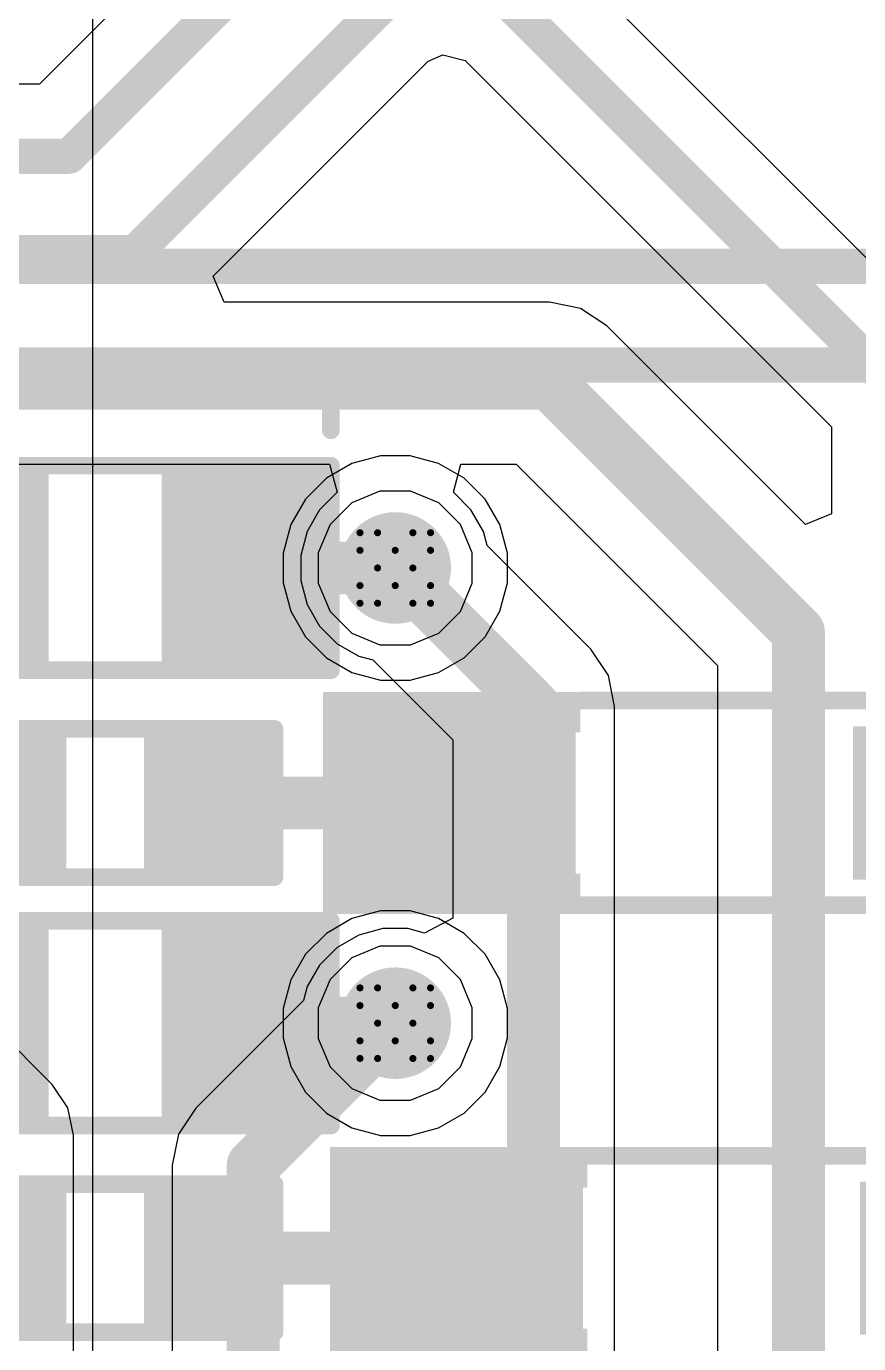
# Model space of a CAD drawing. Header units: inches. Extents: x 0 to 5379, y 0 to 5429.
# Drawn here: x 248.14 to 254.14, y 86.23 to 95.71 of the extents above; entities that cross this region are included whole.
import ezdxf

# ---------------------------------------------------------------- set-up
doc = ezdxf.new("R2010")
doc.units = ezdxf.units.IN
for name, color, linetype in [('Bottom Layer', 5, 'Continuous'), ('Bottom Solder', 6, 'Continuous'), ('Drill Drawing', 1, 'Continuous'), ('GND01', 16, 'Continuous'), ('GND02', 76, 'Continuous'), ('PWR', 156, 'Continuous'), ('SIG 01', 90, 'Continuous'), ('Top Layer', 1, 'Continuous'), ('Top Overlay', 2, 'Continuous'), ('Top Paste', 8, 'Continuous'), ('Top Solder', 216, 'Continuous'), ('Via Holes', 16, 'Continuous')]:
    doc.layers.add(name, color=color, linetype=linetype)

# ---------------------------------------------------------------- blocks, each defined once
blk = doc.blocks.new('SOD_123_4')
at = {"layer": 'Top Layer'}
for points in [[(-1.1, 0.45), (-1.1, -0.45), (-2.05, -0.45), (-2.05, 0.45)], [(2.05, 0.45), (2.05, -0.45), (1.1, -0.45), (1.1, 0.45)]]:
    blk.add_hatch(color=1, dxfattribs=at).paths.add_polyline_path(points)
at = {"layer": 'Top Overlay'}
for points in [[(0.9652, 0.508), (2.8194, 0.508), (2.8194, 0.8), (0.9652, 0.8)], [(2.12, -0.7875), (2.8196, -0.7875), (2.8196, 0.7873), (2.12, 0.7873)], [(0.9652, -0.8), (2.8194, -0.8), (2.8194, -0.508), (0.9652, -0.508)]]:
    blk.add_hatch(color=2, dxfattribs=at).paths.add_polyline_path(points)
at = {"layer": 'Top Paste'}
for points in [[(-1.1, 0.45), (-1.1, -0.45), (-2.05, -0.45), (-2.05, 0.45)], [(2.05, 0.45), (2.05, -0.45), (1.1, -0.45), (1.1, 0.45)]]:
    blk.add_hatch(color=8, dxfattribs=at).paths.add_polyline_path(points)
at = {"layer": 'Top Solder'}
for points in [[(-0.9984, 0.5516), (-0.9984, -0.5516), (-2.1516, -0.5516), (-2.1516, 0.5516)], [(2.1516, 0.5516), (2.1516, -0.5516), (0.9984, -0.5516), (0.9984, 0.5516)]]:
    blk.add_hatch(color=216, dxfattribs=at).paths.add_polyline_path(points)
at = {"layer": 'Top Overlay'}
for points in [[(-1.3716, 0.7366, 0.127, 0.127, 0), (-1.3716, 0.5842, 0.127, 0.127, 0)], [(0.9652, 0.7366, 0.127, 0.127, 0), (-1.3716, 0.7366, 0.127, 0.127, 0)], [(-1.3716, -0.5842, 0.127, 0.127, 0), (-1.3716, -0.7366, 0.127, 0.127, 0)], [(0.9652, -0.7366, 0.127, 0.127, 0), (-1.3716, -0.7366, 0.127, 0.127, 0)]]:
    blk.add_lwpolyline(points, format="xyseb", dxfattribs=at)
for points in [[(-1.4033, 0.7366, 0.0635, 0.0635, 1), (-1.3398, 0.7366, 0.0635, 0.0635, 1)], [(-1.4033, 0.7366, 0.0635, 0.0635, 1), (-1.3398, 0.7366, 0.0635, 0.0635, 1)], [(0.9335, 0.7366, 0.0635, 0.0635, 1), (0.997, 0.7366, 0.0635, 0.0635, 1)], [(-1.4033, 0.5842, 0.0635, 0.0635, 1), (-1.3398, 0.5842, 0.0635, 0.0635, 1)], [(-1.4033, -0.5842, 0.0635, 0.0635, 1), (-1.3398, -0.5842, 0.0635, 0.0635, 1)], [(-1.4033, -0.7366, 0.0635, 0.0635, 1), (-1.3398, -0.7366, 0.0635, 0.0635, 1)], [(-1.4033, -0.7366, 0.0635, 0.0635, 1), (-1.3398, -0.7366, 0.0635, 0.0635, 1)], [(0.9335, -0.7366, 0.0635, 0.0635, 1), (0.997, -0.7366, 0.0635, 0.0635, 1)]]:
    blk.add_lwpolyline(points, format="xyseb", close=True, dxfattribs=at)
blk = doc.blocks.new('R___0805_514')
at = {"layer": 'Top Layer'}
for points in [[(-1.524, 0.635), (-0.508, 0.635), (-0.508, -0.635), (-1.524, -0.635)], [(0.508, 0.635), (1.524, 0.635), (1.524, -0.635), (0.508, -0.635)]]:
    blk.add_hatch(color=1, dxfattribs=at).paths.add_polyline_path(points)
at = {"layer": 'Top Paste'}
for points in [[(-1.524, 0.635), (-0.508, 0.635), (-0.508, -0.635), (-1.524, -0.635)], [(0.508, 0.635), (1.524, 0.635), (1.524, -0.635), (0.508, -0.635)]]:
    blk.add_hatch(color=8, dxfattribs=at).paths.add_polyline_path(points)
at = {"layer": 'Top Solder'}
for points in [[(-1.6256, 0.7366), (-0.4064, 0.7366), (-0.4064, -0.7366), (-1.6256, -0.7366)], [(0.4064, 0.7366), (1.6256, 0.7366), (1.6256, -0.7366), (0.4064, -0.7366)]]:
    blk.add_hatch(color=216, dxfattribs=at).paths.add_polyline_path(points)
at = {"layer": 'Top Overlay'}
for points in [[(-1.6256, 0.7366, 0.127, 0.127, 0), (1.6256, 0.7366, 0.127, 0.127, 0)], [(-1.6256, -0.7366, 0.127, 0.127, 0), (-1.6256, 0.7366, 0.127, 0.127, 0)], [(1.6256, -0.7366, 0.127, 0.127, 0), (1.6256, 0.7366, 0.127, 0.127, 0)], [(-1.6256, -0.7366, 0.127, 0.127, 0), (1.6256, -0.7366, 0.127, 0.127, 0)]]:
    blk.add_lwpolyline(points, format="xyseb", dxfattribs=at)
for points in [[(-1.65735, 0.7366, 0.0635, 0.0635, 1), (-1.59385, 0.7366, 0.0635, 0.0635, 1)], [(-1.65735, 0.7366, 0.0635, 0.0635, 1), (-1.59385, 0.7366, 0.0635, 0.0635, 1)], [(1.59385, 0.7366, 0.0635, 0.0635, 1), (1.65735, 0.7366, 0.0635, 0.0635, 1)], [(1.59385, 0.7366, 0.0635, 0.0635, 1), (1.65735, 0.7366, 0.0635, 0.0635, 1)], [(-1.65735, -0.7366, 0.0635, 0.0635, 1), (-1.59385, -0.7366, 0.0635, 0.0635, 1)], [(-1.65735, -0.7366, 0.0635, 0.0635, 1), (-1.59385, -0.7366, 0.0635, 0.0635, 1)], [(1.59385, -0.7366, 0.0635, 0.0635, 1), (1.65735, -0.7366, 0.0635, 0.0635, 1)], [(1.59385, -0.7366, 0.0635, 0.0635, 1), (1.65735, -0.7366, 0.0635, 0.0635, 1)]]:
    blk.add_lwpolyline(points, format="xyseb", close=True, dxfattribs=at)
blk = doc.blocks.new('R___0805_515')
at = {"layer": 'Top Layer'}
for points in [[(-1.524, 0.635), (-0.508, 0.635), (-0.508, -0.635), (-1.524, -0.635)], [(0.508, 0.635), (1.524, 0.635), (1.524, -0.635), (0.508, -0.635)]]:
    blk.add_hatch(color=1, dxfattribs=at).paths.add_polyline_path(points)
at = {"layer": 'Top Paste'}
for points in [[(-1.524, 0.635), (-0.508, 0.635), (-0.508, -0.635), (-1.524, -0.635)], [(0.508, 0.635), (1.524, 0.635), (1.524, -0.635), (0.508, -0.635)]]:
    blk.add_hatch(color=8, dxfattribs=at).paths.add_polyline_path(points)
at = {"layer": 'Top Solder'}
for points in [[(-1.6256, 0.7366), (-0.4064, 0.7366), (-0.4064, -0.7366), (-1.6256, -0.7366)], [(0.4064, 0.7366), (1.6256, 0.7366), (1.6256, -0.7366), (0.4064, -0.7366)]]:
    blk.add_hatch(color=216, dxfattribs=at).paths.add_polyline_path(points)
at = {"layer": 'Top Overlay'}
for points in [[(-1.6256, 0.7366, 0.127, 0.127, 0), (1.6256, 0.7366, 0.127, 0.127, 0)], [(-1.6256, -0.7366, 0.127, 0.127, 0), (-1.6256, 0.7366, 0.127, 0.127, 0)], [(1.6256, -0.7366, 0.127, 0.127, 0), (1.6256, 0.7366, 0.127, 0.127, 0)], [(-1.6256, -0.7366, 0.127, 0.127, 0), (1.6256, -0.7366, 0.127, 0.127, 0)]]:
    blk.add_lwpolyline(points, format="xyseb", dxfattribs=at)
for points in [[(-1.65735, 0.7366, 0.0635, 0.0635, 1), (-1.59385, 0.7366, 0.0635, 0.0635, 1)], [(-1.65735, 0.7366, 0.0635, 0.0635, 1), (-1.59385, 0.7366, 0.0635, 0.0635, 1)], [(1.59385, 0.7366, 0.0635, 0.0635, 1), (1.65735, 0.7366, 0.0635, 0.0635, 1)], [(1.59385, 0.7366, 0.0635, 0.0635, 1), (1.65735, 0.7366, 0.0635, 0.0635, 1)], [(-1.65735, -0.7366, 0.0635, 0.0635, 1), (-1.59385, -0.7366, 0.0635, 0.0635, 1)], [(-1.65735, -0.7366, 0.0635, 0.0635, 1), (-1.59385, -0.7366, 0.0635, 0.0635, 1)], [(1.59385, -0.7366, 0.0635, 0.0635, 1), (1.65735, -0.7366, 0.0635, 0.0635, 1)], [(1.59385, -0.7366, 0.0635, 0.0635, 1), (1.65735, -0.7366, 0.0635, 0.0635, 1)]]:
    blk.add_lwpolyline(points, format="xyseb", close=True, dxfattribs=at)
blk = doc.blocks.new('R___0603_559')
at = {"layer": 'Top Layer'}
for points in [[(-0.381, 0.4445), (-0.381, -0.4445), (-1.143, -0.4445), (-1.143, 0.4445)], [(1.143, 0.4445), (1.143, -0.4445), (0.381, -0.4445), (0.381, 0.4445)]]:
    blk.add_hatch(color=1, dxfattribs=at).paths.add_polyline_path(points)
at = {"layer": 'Top Paste'}
for points in [[(-0.381, 0.4445), (-0.381, -0.4445), (-1.143, -0.4445), (-1.143, 0.4445)], [(1.143, 0.4445), (1.143, -0.4445), (0.381, -0.4445), (0.381, 0.4445)]]:
    blk.add_hatch(color=8, dxfattribs=at).paths.add_polyline_path(points)
at = {"layer": 'Top Solder'}
for points in [[(-0.2794, 0.5461), (-0.2794, -0.5461), (-1.2446, -0.5461), (-1.2446, 0.5461)], [(1.2446, 0.5461), (1.2446, -0.5461), (0.2794, -0.5461), (0.2794, 0.5461)]]:
    blk.add_hatch(color=216, dxfattribs=at).paths.add_polyline_path(points)
at = {"layer": 'Top Overlay'}
for points in [[(-1.2192, 0.5334, 0.127, 0.127, 0), (1.2192, 0.5334, 0.127, 0.127, 0)], [(-1.2192, -0.5334, 0.127, 0.127, 0), (-1.2192, 0.5334, 0.127, 0.127, 0)], [(1.2192, -0.5334, 0.127, 0.127, 0), (1.2192, 0.5334, 0.127, 0.127, 0)], [(-1.2192, -0.5334, 0.127, 0.127, 0), (1.2192, -0.5334, 0.127, 0.127, 0)]]:
    blk.add_lwpolyline(points, format="xyseb", dxfattribs=at)
for points in [[(-1.25095, 0.5334, 0.0635, 0.0635, 1), (-1.18745, 0.5334, 0.0635, 0.0635, 1)], [(-1.25095, 0.5334, 0.0635, 0.0635, 1), (-1.18745, 0.5334, 0.0635, 0.0635, 1)], [(1.18745, 0.5334, 0.0635, 0.0635, 1), (1.25095, 0.5334, 0.0635, 0.0635, 1)], [(1.18745, 0.5334, 0.0635, 0.0635, 1), (1.25095, 0.5334, 0.0635, 0.0635, 1)], [(-1.25095, -0.5334, 0.0635, 0.0635, 1), (-1.18745, -0.5334, 0.0635, 0.0635, 1)], [(-1.25095, -0.5334, 0.0635, 0.0635, 1), (-1.18745, -0.5334, 0.0635, 0.0635, 1)], [(1.18745, -0.5334, 0.0635, 0.0635, 1), (1.25095, -0.5334, 0.0635, 0.0635, 1)], [(1.18745, -0.5334, 0.0635, 0.0635, 1), (1.25095, -0.5334, 0.0635, 0.0635, 1)]]:
    blk.add_lwpolyline(points, format="xyseb", close=True, dxfattribs=at)
blk = doc.blocks.new('R___0603_563')
at = {"layer": 'Top Layer'}
for points in [[(-0.381, 0.4445), (-0.381, -0.4445), (-1.143, -0.4445), (-1.143, 0.4445)], [(1.143, 0.4445), (1.143, -0.4445), (0.381, -0.4445), (0.381, 0.4445)]]:
    blk.add_hatch(color=1, dxfattribs=at).paths.add_polyline_path(points)
at = {"layer": 'Top Paste'}
for points in [[(-0.381, 0.4445), (-0.381, -0.4445), (-1.143, -0.4445), (-1.143, 0.4445)], [(1.143, 0.4445), (1.143, -0.4445), (0.381, -0.4445), (0.381, 0.4445)]]:
    blk.add_hatch(color=8, dxfattribs=at).paths.add_polyline_path(points)
at = {"layer": 'Top Solder'}
for points in [[(-0.2794, 0.5461), (-0.2794, -0.5461), (-1.2446, -0.5461), (-1.2446, 0.5461)], [(1.2446, 0.5461), (1.2446, -0.5461), (0.2794, -0.5461), (0.2794, 0.5461)]]:
    blk.add_hatch(color=216, dxfattribs=at).paths.add_polyline_path(points)
at = {"layer": 'Top Overlay'}
for points in [[(-1.2192, -0.5334, 0.127, 0.127, 0), (-1.2192, 0.5334, 0.127, 0.127, 0)], [(-1.2192, 0.5334, 0.127, 0.127, 0), (1.2192, 0.5334, 0.127, 0.127, 0)], [(1.2192, -0.5334, 0.127, 0.127, 0), (1.2192, 0.5334, 0.127, 0.127, 0)], [(-1.2192, -0.5334, 0.127, 0.127, 0), (1.2192, -0.5334, 0.127, 0.127, 0)]]:
    blk.add_lwpolyline(points, format="xyseb", dxfattribs=at)
for points in [[(-1.25095, 0.5334, 0.0635, 0.0635, 1), (-1.18745, 0.5334, 0.0635, 0.0635, 1)], [(-1.25095, 0.5334, 0.0635, 0.0635, 1), (-1.18745, 0.5334, 0.0635, 0.0635, 1)], [(1.18745, 0.5334, 0.0635, 0.0635, 1), (1.25095, 0.5334, 0.0635, 0.0635, 1)], [(1.18745, 0.5334, 0.0635, 0.0635, 1), (1.25095, 0.5334, 0.0635, 0.0635, 1)], [(-1.25095, -0.5334, 0.0635, 0.0635, 1), (-1.18745, -0.5334, 0.0635, 0.0635, 1)], [(-1.25095, -0.5334, 0.0635, 0.0635, 1), (-1.18745, -0.5334, 0.0635, 0.0635, 1)], [(1.18745, -0.5334, 0.0635, 0.0635, 1), (1.25095, -0.5334, 0.0635, 0.0635, 1)], [(1.18745, -0.5334, 0.0635, 0.0635, 1), (1.25095, -0.5334, 0.0635, 0.0635, 1)]]:
    blk.add_lwpolyline(points, format="xyseb", close=True, dxfattribs=at)
blk = doc.blocks.new('SOD_123_896')
at = {"layer": 'Top Layer'}
for points in [[(-1.1, 0.45), (-1.1, -0.45), (-2.05, -0.45), (-2.05, 0.45)], [(2.05, 0.45), (2.05, -0.45), (1.1, -0.45), (1.1, 0.45)]]:
    blk.add_hatch(color=1, dxfattribs=at).paths.add_polyline_path(points)
at = {"layer": 'Top Overlay'}
for points in [[(0.9652, 0.508), (2.8194, 0.508), (2.8194, 0.8), (0.9652, 0.8)], [(2.1198, -0.7874), (2.8194, -0.7874), (2.8194, 0.7874), (2.1198, 0.7874)], [(0.9652, -0.8), (2.8194, -0.8), (2.8194, -0.508), (0.9652, -0.508)]]:
    blk.add_hatch(color=2, dxfattribs=at).paths.add_polyline_path(points)
at = {"layer": 'Top Paste'}
for points in [[(-1.1, 0.45), (-1.1, -0.45), (-2.05, -0.45), (-2.05, 0.45)], [(2.05, 0.45), (2.05, -0.45), (1.1, -0.45), (1.1, 0.45)]]:
    blk.add_hatch(color=8, dxfattribs=at).paths.add_polyline_path(points)
at = {"layer": 'Top Solder'}
for points in [[(-0.9984, 0.5516), (-0.9984, -0.5516), (-2.1516, -0.5516), (-2.1516, 0.5516)], [(2.1516, 0.5516), (2.1516, -0.5516), (0.9984, -0.5516), (0.9984, 0.5516)]]:
    blk.add_hatch(color=216, dxfattribs=at).paths.add_polyline_path(points)
at = {"layer": 'Top Overlay'}
for points in [[(-1.3716, 0.7366, 0.127, 0.127, 0), (-1.3716, 0.5842, 0.127, 0.127, 0)], [(0.9652, 0.7366, 0.127, 0.127, 0), (-1.3716, 0.7366, 0.127, 0.127, 0)], [(-1.3716, -0.5842, 0.127, 0.127, 0), (-1.3716, -0.7366, 0.127, 0.127, 0)], [(0.9652, -0.7366, 0.127, 0.127, 0), (-1.3716, -0.7366, 0.127, 0.127, 0)]]:
    blk.add_lwpolyline(points, format="xyseb", dxfattribs=at)
for points in [[(-1.4033, 0.7366, 0.0635, 0.0635, 1), (-1.3398, 0.7366, 0.0635, 0.0635, 1)], [(-1.4033, 0.7366, 0.0635, 0.0635, 1), (-1.3398, 0.7366, 0.0635, 0.0635, 1)], [(0.9335, 0.7366, 0.0635, 0.0635, 1), (0.997, 0.7366, 0.0635, 0.0635, 1)], [(-1.4033, 0.5842, 0.0635, 0.0635, 1), (-1.3398, 0.5842, 0.0635, 0.0635, 1)], [(-1.4033, -0.5842, 0.0635, 0.0635, 1), (-1.3398, -0.5842, 0.0635, 0.0635, 1)], [(-1.4033, -0.7366, 0.0635, 0.0635, 1), (-1.3398, -0.7366, 0.0635, 0.0635, 1)], [(-1.4033, -0.7366, 0.0635, 0.0635, 1), (-1.3398, -0.7366, 0.0635, 0.0635, 1)], [(0.9335, -0.7366, 0.0635, 0.0635, 1), (0.997, -0.7366, 0.0635, 0.0635, 1)]]:
    blk.add_lwpolyline(points, format="xyseb", close=True, dxfattribs=at)

msp = doc.modelspace()

# ---------------------------------------------------------------- hatches: boundary and pattern name
at = {"layer": 'Bottom Layer'}
h = msp.add_hatch(color=5, dxfattribs=at)
edge = h.paths.add_edge_path()
edge.add_arc((250.7987, 91.8113), 0.3, 0, 360)
h = msp.add_hatch(color=5, dxfattribs=at)
edge = h.paths.add_edge_path()
edge.add_arc((250.7987, 88.5343), 0.3, 0, 360)
at = {"layer": 'Bottom Solder'}
h = msp.add_hatch(color=6, dxfattribs=at)
edge = h.paths.add_edge_path()
edge.add_arc((250.7987, 91.8113), 0.4016, 0, 360)
h = msp.add_hatch(color=6, dxfattribs=at)
edge = h.paths.add_edge_path()
edge.add_arc((250.7987, 88.5343), 0.4016, 0, 360)
at = {"layer": 'GND01'}
h = msp.add_hatch(color=16, dxfattribs=at)
edge = h.paths.add_edge_path()
edge.add_arc((250.7987, 91.8113), 0.3, 0, 360)
h = msp.add_hatch(color=16, dxfattribs=at)
edge = h.paths.add_edge_path()
edge.add_arc((250.7987, 88.5343), 0.3, 0, 360)
at = {"layer": 'GND02'}
h = msp.add_hatch(color=76, dxfattribs=at)
edge = h.paths.add_edge_path()
edge.add_arc((250.7987, 91.8113), 0.3, 0, 360)
h = msp.add_hatch(color=76, dxfattribs=at)
edge = h.paths.add_edge_path()
edge.add_arc((250.7987, 88.5343), 0.3, 0, 360)
at = {"layer": 'PWR'}
h = msp.add_hatch(color=156, dxfattribs=at)
edge = h.paths.add_edge_path()
edge.add_arc((250.7987, 91.8113), 0.3, 0, 360)
h = msp.add_hatch(color=156, dxfattribs=at)
edge = h.paths.add_edge_path()
edge.add_arc((250.7987, 88.5343), 0.3, 0, 360)
at = {"layer": 'SIG 01'}
h = msp.add_hatch(color=90, dxfattribs=at)
edge = h.paths.add_edge_path()
edge.add_arc((250.7987, 91.8113), 0.3, 0, 360)
h = msp.add_hatch(color=90, dxfattribs=at)
edge = h.paths.add_edge_path()
edge.add_arc((250.7987, 88.5343), 0.3, 0, 360)
at = {"layer": 'Top Layer'}
h = msp.add_hatch(color=1, dxfattribs=at)
edge = h.paths.add_edge_path()
edge.add_arc((250.7987, 91.8113), 0.3, 0, 360)
h = msp.add_hatch(color=1, dxfattribs=at)
edge = h.paths.add_edge_path()
edge.add_arc((250.7987, 88.5343), 0.3, 0, 360)
at = {"layer": 'Top Solder'}
h = msp.add_hatch(color=216, dxfattribs=at)
edge = h.paths.add_edge_path()
edge.add_arc((250.7987, 91.8113), 0.4016, 0, 360)
h = msp.add_hatch(color=216, dxfattribs=at)
edge = h.paths.add_edge_path()
edge.add_arc((250.7987, 88.5343), 0.4016, 0, 360)
at = {"layer": 'Via Holes'}
h = msp.add_hatch(color=7, dxfattribs=at)
edge = h.paths.add_edge_path()
edge.add_arc((250.7987, 91.8113), 0.15, 0, 360)
h = msp.add_hatch(color=7, dxfattribs=at)
edge = h.paths.add_edge_path()
edge.add_arc((250.7987, 88.5343), 0.15, 0, 360)

# ---------------------------------------------------------------- linework, layer by layer
at = {"layer": 'Bottom Layer'}
for p, q in [((250.4868, 92.5642), (250.3026, 92.4579)), ((250.6923, 92.6193), (250.4868, 92.5642)), ((250.9051, 92.6193), (250.6923, 92.6193)), ((251.1106, 92.5642), (250.9051, 92.6193)), ((251.2948, 92.4579), (251.1106, 92.5642)), ((250.3026, 92.4579), (250.1521, 92.3074)), ((251.4452, 92.3074), (251.2948, 92.4579)), ((250.1521, 92.3074), (250.0458, 92.1232)), ((251.5516, 92.1232), (251.4452, 92.3074)), ((250.0458, 92.1232), (249.9907, 91.9177)), ((251.6067, 91.9177), (251.5516, 92.1232)), ((249.9907, 91.9177), (249.9907, 91.7049)), ((251.6067, 91.7049), (251.6067, 91.9177)), ((249.9907, 91.7049), (250.0458, 91.4994)), ((251.5516, 91.4994), (251.6067, 91.7049)), ((250.0458, 91.4994), (250.1521, 91.3152)), ((251.4452, 91.3152), (251.5516, 91.4994)), ((250.1521, 91.3152), (250.3026, 91.1647)), ((251.2948, 91.1647), (251.4452, 91.3152)), ((250.3026, 91.1647), (250.4868, 91.0584)), ((251.1106, 91.0584), (251.2948, 91.1647)), ((250.4868, 91.0584), (250.6923, 91.0033)), ((250.9051, 91.0033), (251.1106, 91.0584)), ((250.6923, 91.0033), (250.9051, 91.0033)), ((250.6923, 89.3423), (250.4868, 89.2872)), ((250.9051, 89.3423), (250.6923, 89.3423)), ((251.1106, 89.2872), (250.9051, 89.3423)), ((250.4868, 89.2872), (250.3026, 89.1809)), ((251.2948, 89.1809), (251.1106, 89.2872)), ((250.3026, 89.1809), (250.1521, 89.0304)), ((251.4452, 89.0304), (251.2948, 89.1809)), ((250.1521, 89.0304), (250.0458, 88.8462)), ((251.5516, 88.8462), (251.4452, 89.0304)), ((250.0458, 88.8462), (249.9907, 88.6407)), ((251.6067, 88.6407), (251.5516, 88.8462)), ((249.9907, 88.6407), (249.9907, 88.4279)), ((251.6067, 88.4279), (251.6067, 88.6407)), ((249.9907, 88.4279), (250.0458, 88.2224)), ((251.5516, 88.2224), (251.6067, 88.4279)), ((250.0458, 88.2224), (250.1521, 88.0382)), ((251.4452, 88.0382), (251.5516, 88.2224)), ((250.1521, 88.0382), (250.3026, 87.8877)), ((251.2948, 87.8877), (251.4452, 88.0382)), ((250.3026, 87.8877), (250.4868, 87.7814)), ((251.1106, 87.7814), (251.2948, 87.8877)), ((250.4868, 87.7814), (250.6923, 87.7263)), ((250.6923, 87.7263), (250.9051, 87.7263)), ((250.9051, 87.7263), (251.1106, 87.7814))]:
    msp.add_line(p, q, dxfattribs=at)
at = {"layer": 'Drill Drawing'}
for points in [[(250.5447, 91.9383, 0.0508, 0.0508, 0), (250.5447, 92.0653, 0.0508, 0.0508, 0)], [(250.5447, 92.0653, 0.0508, 0.0508, 0), (250.6717, 92.0653, 0.0508, 0.0508, 0)], [(250.6717, 92.0653, 0.0508, 0.0508, 0), (250.7987, 91.9383, 0.0508, 0.0508, 0)], [(250.7987, 91.9383, 0.0508, 0.0508, 0), (250.9257, 92.0653, 0.0508, 0.0508, 0)], [(250.9257, 92.0653, 0.0508, 0.0508, 0), (251.0527, 92.0653, 0.0508, 0.0508, 0)], [(251.0527, 91.9383, 0.0508, 0.0508, 0), (251.0527, 92.0653, 0.0508, 0.0508, 0)], [(250.5447, 91.9383, 0.0508, 0.0508, 0), (250.6717, 91.8113, 0.0508, 0.0508, 0)], [(250.9257, 91.8113, 0.0508, 0.0508, 0), (251.0527, 91.9383, 0.0508, 0.0508, 0)], [(250.5447, 91.6843, 0.0508, 0.0508, 0), (250.6717, 91.8113, 0.0508, 0.0508, 0)], [(250.9257, 91.8113, 0.0508, 0.0508, 0), (251.0527, 91.6843, 0.0508, 0.0508, 0)], [(250.5447, 91.5573, 0.0508, 0.0508, 0), (250.5447, 91.6843, 0.0508, 0.0508, 0)], [(250.6717, 91.5573, 0.0508, 0.0508, 0), (250.7987, 91.6843, 0.0508, 0.0508, 0)], [(250.7987, 91.6843, 0.0508, 0.0508, 0), (250.9257, 91.5573, 0.0508, 0.0508, 0)], [(251.0527, 91.5573, 0.0508, 0.0508, 0), (251.0527, 91.6843, 0.0508, 0.0508, 0)], [(250.5447, 91.5573, 0.0508, 0.0508, 0), (250.6717, 91.5573, 0.0508, 0.0508, 0)], [(250.9257, 91.5573, 0.0508, 0.0508, 0), (251.0527, 91.5573, 0.0508, 0.0508, 0)], [(250.5447, 88.6613, 0.0508, 0.0508, 0), (250.5447, 88.7883, 0.0508, 0.0508, 0)], [(250.5447, 88.7883, 0.0508, 0.0508, 0), (250.6717, 88.7883, 0.0508, 0.0508, 0)], [(250.6717, 88.7883, 0.0508, 0.0508, 0), (250.7987, 88.6613, 0.0508, 0.0508, 0)], [(250.7987, 88.6613, 0.0508, 0.0508, 0), (250.9257, 88.7883, 0.0508, 0.0508, 0)], [(250.9257, 88.7883, 0.0508, 0.0508, 0), (251.0527, 88.7883, 0.0508, 0.0508, 0)], [(251.0527, 88.6613, 0.0508, 0.0508, 0), (251.0527, 88.7883, 0.0508, 0.0508, 0)], [(250.5447, 88.6613, 0.0508, 0.0508, 0), (250.6717, 88.5343, 0.0508, 0.0508, 0)], [(250.9257, 88.5343, 0.0508, 0.0508, 0), (251.0527, 88.6613, 0.0508, 0.0508, 0)], [(250.5447, 88.4073, 0.0508, 0.0508, 0), (250.6717, 88.5343, 0.0508, 0.0508, 0)], [(250.9257, 88.5343, 0.0508, 0.0508, 0), (251.0527, 88.4073, 0.0508, 0.0508, 0)], [(250.5447, 88.2803, 0.0508, 0.0508, 0), (250.5447, 88.4073, 0.0508, 0.0508, 0)], [(250.6717, 88.2803, 0.0508, 0.0508, 0), (250.7987, 88.4073, 0.0508, 0.0508, 0)], [(250.7987, 88.4073, 0.0508, 0.0508, 0), (250.9257, 88.2803, 0.0508, 0.0508, 0)], [(251.0527, 88.2803, 0.0508, 0.0508, 0), (251.0527, 88.4073, 0.0508, 0.0508, 0)], [(250.5447, 88.2803, 0.0508, 0.0508, 0), (250.6717, 88.2803, 0.0508, 0.0508, 0)], [(250.9257, 88.2803, 0.0508, 0.0508, 0), (251.0527, 88.2803, 0.0508, 0.0508, 0)]]:
    msp.add_lwpolyline(points, format="xyseb", dxfattribs=at)
for points in [[(250.532, 92.0653, 0.0254, 0.0254, 1), (250.5574, 92.0653, 0.0254, 0.0254, 1)], [(250.532, 92.0653, 0.0254, 0.0254, 1), (250.5574, 92.0653, 0.0254, 0.0254, 1)], [(250.659, 92.0653, 0.0254, 0.0254, 1), (250.6844, 92.0653, 0.0254, 0.0254, 1)], [(250.659, 92.0653, 0.0254, 0.0254, 1), (250.6844, 92.0653, 0.0254, 0.0254, 1)], [(250.913, 92.0653, 0.0254, 0.0254, 1), (250.9384, 92.0653, 0.0254, 0.0254, 1)], [(250.913, 92.0653, 0.0254, 0.0254, 1), (250.9384, 92.0653, 0.0254, 0.0254, 1)], [(251.04, 92.0653, 0.0254, 0.0254, 1), (251.0654, 92.0653, 0.0254, 0.0254, 1)], [(251.04, 92.0653, 0.0254, 0.0254, 1), (251.0654, 92.0653, 0.0254, 0.0254, 1)], [(250.532, 91.9383, 0.0254, 0.0254, 1), (250.5574, 91.9383, 0.0254, 0.0254, 1)], [(250.532, 91.9383, 0.0254, 0.0254, 1), (250.5574, 91.9383, 0.0254, 0.0254, 1)], [(250.786, 91.9383, 0.0254, 0.0254, 1), (250.8114, 91.9383, 0.0254, 0.0254, 1)], [(250.786, 91.9383, 0.0254, 0.0254, 1), (250.8114, 91.9383, 0.0254, 0.0254, 1)], [(251.04, 91.9383, 0.0254, 0.0254, 1), (251.0654, 91.9383, 0.0254, 0.0254, 1)], [(251.04, 91.9383, 0.0254, 0.0254, 1), (251.0654, 91.9383, 0.0254, 0.0254, 1)], [(250.659, 91.8113, 0.0254, 0.0254, 1), (250.6844, 91.8113, 0.0254, 0.0254, 1)], [(250.659, 91.8113, 0.0254, 0.0254, 1), (250.6844, 91.8113, 0.0254, 0.0254, 1)], [(250.913, 91.8113, 0.0254, 0.0254, 1), (250.9384, 91.8113, 0.0254, 0.0254, 1)], [(250.913, 91.8113, 0.0254, 0.0254, 1), (250.9384, 91.8113, 0.0254, 0.0254, 1)], [(250.532, 91.6843, 0.0254, 0.0254, 1), (250.5574, 91.6843, 0.0254, 0.0254, 1)], [(250.532, 91.6843, 0.0254, 0.0254, 1), (250.5574, 91.6843, 0.0254, 0.0254, 1)], [(250.786, 91.6843, 0.0254, 0.0254, 1), (250.8114, 91.6843, 0.0254, 0.0254, 1)], [(250.786, 91.6843, 0.0254, 0.0254, 1), (250.8114, 91.6843, 0.0254, 0.0254, 1)], [(251.04, 91.6843, 0.0254, 0.0254, 1), (251.0654, 91.6843, 0.0254, 0.0254, 1)], [(251.04, 91.6843, 0.0254, 0.0254, 1), (251.0654, 91.6843, 0.0254, 0.0254, 1)], [(250.532, 91.5573, 0.0254, 0.0254, 1), (250.5574, 91.5573, 0.0254, 0.0254, 1)], [(250.532, 91.5573, 0.0254, 0.0254, 1), (250.5574, 91.5573, 0.0254, 0.0254, 1)], [(250.659, 91.5573, 0.0254, 0.0254, 1), (250.6844, 91.5573, 0.0254, 0.0254, 1)], [(250.659, 91.5573, 0.0254, 0.0254, 1), (250.6844, 91.5573, 0.0254, 0.0254, 1)], [(250.913, 91.5573, 0.0254, 0.0254, 1), (250.9384, 91.5573, 0.0254, 0.0254, 1)], [(250.913, 91.5573, 0.0254, 0.0254, 1), (250.9384, 91.5573, 0.0254, 0.0254, 1)], [(251.04, 91.5573, 0.0254, 0.0254, 1), (251.0654, 91.5573, 0.0254, 0.0254, 1)], [(251.04, 91.5573, 0.0254, 0.0254, 1), (251.0654, 91.5573, 0.0254, 0.0254, 1)], [(250.532, 88.7883, 0.0254, 0.0254, 1), (250.5574, 88.7883, 0.0254, 0.0254, 1)], [(250.532, 88.7883, 0.0254, 0.0254, 1), (250.5574, 88.7883, 0.0254, 0.0254, 1)], [(250.659, 88.7883, 0.0254, 0.0254, 1), (250.6844, 88.7883, 0.0254, 0.0254, 1)], [(250.659, 88.7883, 0.0254, 0.0254, 1), (250.6844, 88.7883, 0.0254, 0.0254, 1)], [(250.913, 88.7883, 0.0254, 0.0254, 1), (250.9384, 88.7883, 0.0254, 0.0254, 1)], [(250.913, 88.7883, 0.0254, 0.0254, 1), (250.9384, 88.7883, 0.0254, 0.0254, 1)], [(251.04, 88.7883, 0.0254, 0.0254, 1), (251.0654, 88.7883, 0.0254, 0.0254, 1)], [(251.04, 88.7883, 0.0254, 0.0254, 1), (251.0654, 88.7883, 0.0254, 0.0254, 1)], [(250.532, 88.6613, 0.0254, 0.0254, 1), (250.5574, 88.6613, 0.0254, 0.0254, 1)], [(250.532, 88.6613, 0.0254, 0.0254, 1), (250.5574, 88.6613, 0.0254, 0.0254, 1)], [(250.786, 88.6613, 0.0254, 0.0254, 1), (250.8114, 88.6613, 0.0254, 0.0254, 1)], [(250.786, 88.6613, 0.0254, 0.0254, 1), (250.8114, 88.6613, 0.0254, 0.0254, 1)], [(251.04, 88.6613, 0.0254, 0.0254, 1), (251.0654, 88.6613, 0.0254, 0.0254, 1)], [(251.04, 88.6613, 0.0254, 0.0254, 1), (251.0654, 88.6613, 0.0254, 0.0254, 1)], [(250.659, 88.5343, 0.0254, 0.0254, 1), (250.6844, 88.5343, 0.0254, 0.0254, 1)], [(250.659, 88.5343, 0.0254, 0.0254, 1), (250.6844, 88.5343, 0.0254, 0.0254, 1)], [(250.913, 88.5343, 0.0254, 0.0254, 1), (250.9384, 88.5343, 0.0254, 0.0254, 1)], [(250.913, 88.5343, 0.0254, 0.0254, 1), (250.9384, 88.5343, 0.0254, 0.0254, 1)], [(250.532, 88.4073, 0.0254, 0.0254, 1), (250.5574, 88.4073, 0.0254, 0.0254, 1)], [(250.532, 88.4073, 0.0254, 0.0254, 1), (250.5574, 88.4073, 0.0254, 0.0254, 1)], [(250.786, 88.4073, 0.0254, 0.0254, 1), (250.8114, 88.4073, 0.0254, 0.0254, 1)], [(250.786, 88.4073, 0.0254, 0.0254, 1), (250.8114, 88.4073, 0.0254, 0.0254, 1)], [(251.04, 88.4073, 0.0254, 0.0254, 1), (251.0654, 88.4073, 0.0254, 0.0254, 1)], [(251.04, 88.4073, 0.0254, 0.0254, 1), (251.0654, 88.4073, 0.0254, 0.0254, 1)], [(250.532, 88.2803, 0.0254, 0.0254, 1), (250.5574, 88.2803, 0.0254, 0.0254, 1)], [(250.532, 88.2803, 0.0254, 0.0254, 1), (250.5574, 88.2803, 0.0254, 0.0254, 1)], [(250.659, 88.2803, 0.0254, 0.0254, 1), (250.6844, 88.2803, 0.0254, 0.0254, 1)], [(250.659, 88.2803, 0.0254, 0.0254, 1), (250.6844, 88.2803, 0.0254, 0.0254, 1)], [(250.913, 88.2803, 0.0254, 0.0254, 1), (250.9384, 88.2803, 0.0254, 0.0254, 1)], [(250.913, 88.2803, 0.0254, 0.0254, 1), (250.9384, 88.2803, 0.0254, 0.0254, 1)], [(251.04, 88.2803, 0.0254, 0.0254, 1), (251.0654, 88.2803, 0.0254, 0.0254, 1)], [(251.04, 88.2803, 0.0254, 0.0254, 1), (251.0654, 88.2803, 0.0254, 0.0254, 1)]]:
    msp.add_lwpolyline(points, format="xyseb", close=True, dxfattribs=at)
at = {"layer": 'GND01'}
for p, q in [((250.4849, 92.281), (250.329, 92.1251)), ((250.6885, 92.3653), (250.4849, 92.281)), ((250.9089, 92.3653), (250.6885, 92.3653)), ((251.1125, 92.281), (250.9089, 92.3653)), ((251.2683, 92.1251), (251.1125, 92.281)), ((250.329, 92.1251), (250.2447, 91.9215)), ((251.3527, 91.9215), (251.2683, 92.1251)), ((250.2447, 91.9215), (250.2447, 91.7011)), ((251.3527, 91.7011), (251.3527, 91.9215)), ((250.2447, 91.7011), (250.329, 91.4975)), ((251.2683, 91.4975), (251.3527, 91.7011)), ((250.329, 91.4975), (250.4849, 91.3416)), ((251.1125, 91.3416), (251.2683, 91.4975)), ((250.4849, 91.3416), (250.6885, 91.2573)), ((250.9089, 91.2573), (251.1125, 91.3416)), ((250.6885, 91.2573), (250.9089, 91.2573)), ((250.6885, 89.0883), (250.4849, 89.004)), ((250.9089, 89.0883), (250.6885, 89.0883)), ((251.1125, 89.004), (250.9089, 89.0883)), ((250.4849, 89.004), (250.329, 88.8481)), ((251.2683, 88.8481), (251.1125, 89.004)), ((250.329, 88.8481), (250.2447, 88.6445)), ((251.3527, 88.6445), (251.2683, 88.8481)), ((250.2447, 88.6445), (250.2447, 88.4241)), ((251.3527, 88.4241), (251.3527, 88.6445)), ((250.2447, 88.4241), (250.329, 88.2205)), ((251.2683, 88.2205), (251.3527, 88.4241)), ((250.329, 88.2205), (250.4849, 88.0646)), ((251.1125, 88.0646), (251.2683, 88.2205)), ((250.4849, 88.0646), (250.6885, 87.9803)), ((250.9089, 87.9803), (251.1125, 88.0646)), ((250.6885, 87.9803), (250.9089, 87.9803))]:
    msp.add_line(p, q, dxfattribs=at)
at = {"layer": 'GND02'}
for p, q in [((250.4849, 92.281), (250.329, 92.1251)), ((250.6885, 92.3653), (250.4849, 92.281)), ((250.9089, 92.3653), (250.6885, 92.3653)), ((251.1125, 92.281), (250.9089, 92.3653)), ((251.2683, 92.1251), (251.1125, 92.281)), ((250.329, 92.1251), (250.2447, 91.9215)), ((251.3527, 91.9215), (251.2683, 92.1251)), ((250.2447, 91.9215), (250.2447, 91.7011)), ((251.3527, 91.7011), (251.3527, 91.9215)), ((250.2447, 91.7011), (250.329, 91.4975)), ((251.2683, 91.4975), (251.3527, 91.7011)), ((250.329, 91.4975), (250.4849, 91.3416)), ((251.1125, 91.3416), (251.2683, 91.4975)), ((250.4849, 91.3416), (250.6885, 91.2573)), ((250.9089, 91.2573), (251.1125, 91.3416)), ((250.6885, 91.2573), (250.9089, 91.2573)), ((250.6885, 89.0883), (250.4849, 89.004)), ((250.9089, 89.0883), (250.6885, 89.0883)), ((251.1125, 89.004), (250.9089, 89.0883)), ((250.4849, 89.004), (250.329, 88.8481)), ((251.2683, 88.8481), (251.1125, 89.004)), ((250.329, 88.8481), (250.2447, 88.6445)), ((251.3527, 88.6445), (251.2683, 88.8481)), ((250.2447, 88.6445), (250.2447, 88.4241)), ((251.3527, 88.4241), (251.3527, 88.6445)), ((250.2447, 88.4241), (250.329, 88.2205)), ((251.2683, 88.2205), (251.3527, 88.4241)), ((250.329, 88.2205), (250.4849, 88.0646)), ((251.1125, 88.0646), (251.2683, 88.2205)), ((250.4849, 88.0646), (250.6885, 87.9803)), ((250.9089, 87.9803), (251.1125, 88.0646)), ((250.6885, 87.9803), (250.9089, 87.9803))]:
    msp.add_line(p, q, dxfattribs=at)
at = {"layer": 'PWR'}
for p, q in [((248.6199, 77.0382), (248.6199, 99.0854)), ((250.4849, 92.281), (250.329, 92.1251)), ((250.6885, 92.3653), (250.4849, 92.281)), ((250.9089, 92.3653), (250.6885, 92.3653)), ((251.1125, 92.281), (250.9089, 92.3653)), ((251.2683, 92.1251), (251.1125, 92.281)), ((250.329, 92.1251), (250.2447, 91.9215)), ((251.3527, 91.9215), (251.2683, 92.1251)), ((250.2447, 91.9215), (250.2447, 91.7011)), ((251.3527, 91.7011), (251.3527, 91.9215)), ((250.2447, 91.7011), (250.329, 91.4975)), ((251.2683, 91.4975), (251.3527, 91.7011)), ((250.329, 91.4975), (250.4849, 91.3416)), ((251.1125, 91.3416), (251.2683, 91.4975)), ((250.4849, 91.3416), (250.6885, 91.2573)), ((250.9089, 91.2573), (251.1125, 91.3416)), ((250.6885, 91.2573), (250.9089, 91.2573)), ((250.6885, 89.0883), (250.4849, 89.004)), ((250.9089, 89.0883), (250.6885, 89.0883)), ((251.1125, 89.004), (250.9089, 89.0883)), ((250.4849, 89.004), (250.329, 88.8481)), ((251.2683, 88.8481), (251.1125, 89.004)), ((250.329, 88.8481), (250.2447, 88.6445)), ((251.3527, 88.6445), (251.2683, 88.8481)), ((250.2447, 88.6445), (250.2447, 88.4241)), ((251.3527, 88.4241), (251.3527, 88.6445)), ((250.2447, 88.4241), (250.329, 88.2205)), ((251.2683, 88.2205), (251.3527, 88.4241)), ((250.329, 88.2205), (250.4849, 88.0646)), ((251.1125, 88.0646), (251.2683, 88.2205)), ((250.4849, 88.0646), (250.6885, 87.9803)), ((250.9089, 87.9803), (251.1125, 88.0646)), ((250.6885, 87.9803), (250.9089, 87.9803))]:
    msp.add_line(p, q, dxfattribs=at)
at = {"layer": 'SIG 01'}
for p, q in [((249.1963, 96.2541), (248.2358, 95.2936)), ((254.8243, 93.4084), (252.1097, 96.123)), ((251.0359, 95.4603), (251.1424, 95.5063)), ((251.1424, 95.5063), (251.3028, 95.4649)), ((249.4878, 93.9122), (251.0359, 95.4603)), ((251.3028, 95.4649), (253.9401, 92.8276)), ((248.2358, 95.2936), (238.9507, 95.2936)), ((249.5656, 93.7245), (249.4878, 93.9122)), ((251.9098, 93.7245), (249.5656, 93.7245)), ((252.1328, 93.6801), (251.9098, 93.7245)), ((252.3218, 93.5538), (252.1328, 93.6801)), ((253.7524, 92.1233), (252.3218, 93.5538)), ((253.9401, 92.8276), (253.9401, 92.201)), ((240.8248, 92.5591), (250.3255, 92.5591)), ((250.3255, 92.5591), (250.3802, 92.3575)), ((251.2172, 92.3575), (251.2719, 92.5591)), ((251.2719, 92.5591), (251.6684, 92.5591)), ((251.6684, 92.5591), (253.1188, 91.1087)), ((250.3802, 92.3559), (250.2538, 92.2294)), ((250.3802, 92.3575), (250.3802, 92.3559)), ((251.2172, 92.3559), (251.2172, 92.3575)), ((251.3436, 92.2294), (251.2172, 92.3559)), ((250.2538, 92.2294), (250.1641, 92.0742)), ((251.4333, 92.0742), (251.3436, 92.2294)), ((253.9401, 92.201), (253.7524, 92.1233)), ((250.1641, 92.0742), (250.1177, 91.901)), ((251.4601, 91.974), (251.4333, 92.0742)), ((250.1177, 91.901), (250.1177, 91.7216)), ((252.207, 91.2271), (251.4601, 91.974)), ((248.329, 88.0936), (244.6364, 91.7861)), ((250.1177, 91.7216), (250.1641, 91.5484)), ((250.1641, 91.5484), (250.2538, 91.3932)), ((250.2538, 91.3932), (250.3805, 91.2664)), ((250.3805, 91.2664), (250.5358, 91.1767)), ((250.5358, 91.1767), (250.6362, 91.1498)), ((250.6362, 91.1498), (251.2122, 90.5737)), ((252.3333, 91.0381), (252.207, 91.2271)), ((253.1188, 91.1087), (253.1188, 24.7972)), ((252.3776, 90.8151), (252.3333, 91.0381)), ((252.3776, 32.2574), (252.3776, 90.8151)), ((251.2122, 90.5737), (251.2122, 89.2899)), ((251.2122, 89.2899), (251.009, 89.183)), ((250.5358, 89.1689), (250.3805, 89.0792)), ((250.709, 89.2153), (250.5358, 89.1689)), ((250.8883, 89.2153), (250.709, 89.2153)), ((251.009, 89.183), (250.8883, 89.2153)), ((250.3805, 89.0792), (250.2538, 88.9524)), ((250.2538, 88.9524), (250.1641, 88.7972)), ((250.1641, 88.7972), (250.1372, 88.6968)), ((250.1372, 88.6968), (249.3637, 87.9233)), ((248.4412, 87.9255), (248.329, 88.0936)), ((248.4807, 87.7273), (248.4412, 87.9255)), ((249.3637, 87.9233), (249.2374, 87.7343)), ((248.4807, 38.4655), (248.4807, 87.7273)), ((249.2374, 87.7343), (249.193, 87.5113)), ((249.193, 87.5113), (249.193, 35.4585))]:
    msp.add_line(p, q, dxfattribs=at)
for points in [[(248.4503, 94.7757, 0.254, 0.254, 0), (249.7142, 96.0396, 0.254, 0.254, 0)], [(248.9247, 94.0816, 0.254, 0.254, 0), (250.7281, 95.885, 0.254, 0.254, 0)], [(251.5917, 95.9085, 0.254, 0.254, 0), (254.4581, 93.0421, 0.254, 0.254, 0)], [(238.9507, 94.7757, 0.254, 0.254, 0), (248.4503, 94.7757, 0.254, 0.254, 0)], [(239.5925, 94.0816, 0.254, 0.254, 0), (248.9247, 94.0816, 0.254, 0.254, 0)], [(240.5834, 93.1418, 0.381, 0.381, 0), (251.9098, 93.1418, 0.381, 0.381, 0)], [(251.9098, 93.1418, 0.381, 0.381, 0), (253.7015, 91.3501, 0.381, 0.381, 0)], [(250.7987, 91.8113, 0.381, 0.381, 0), (251.7949, 90.8151, 0.381, 0.381, 0)], [(253.7015, 24.5559, 0.381, 0.381, 0), (253.7015, 91.3501, 0.381, 0.381, 0)], [(251.7949, 32.2574, 0.381, 0.381, 0), (251.7949, 90.8151, 0.381, 0.381, 0)], [(249.7757, 87.5113, 0.381, 0.381, 0), (250.7987, 88.5343, 0.381, 0.381, 0)], [(249.7757, 35.2172, 0.381, 0.381, 0), (249.7757, 87.5113, 0.381, 0.381, 0)]]:
    msp.add_lwpolyline(points, format="xyseb", dxfattribs=at)
for points in [[(248.3868, 94.7757, 0.127, 0.127, 1), (248.5138, 94.7757, 0.127, 0.127, 1)], [(248.3868, 94.7757, 0.127, 0.127, 1), (248.5138, 94.7757, 0.127, 0.127, 1)], [(248.8612, 94.0816, 0.127, 0.127, 1), (248.9882, 94.0816, 0.127, 0.127, 1)], [(248.8612, 94.0816, 0.127, 0.127, 1), (248.9882, 94.0816, 0.127, 0.127, 1)], [(251.8145, 93.1418, 0.1905, 0.1905, 1), (252.005, 93.1418, 0.1905, 0.1905, 1)], [(251.8145, 93.1418, 0.1905, 0.1905, 1), (252.005, 93.1418, 0.1905, 0.1905, 1)], [(250.7035, 91.8113, 0.1905, 0.1905, 1), (250.894, 91.8113, 0.1905, 0.1905, 1)], [(253.6063, 91.3501, 0.1905, 0.1905, 1), (253.7968, 91.3501, 0.1905, 0.1905, 1)], [(253.6063, 91.3501, 0.1905, 0.1905, 1), (253.7968, 91.3501, 0.1905, 0.1905, 1)], [(251.6997, 90.8151, 0.1905, 0.1905, 1), (251.8902, 90.8151, 0.1905, 0.1905, 1)], [(251.6997, 90.8151, 0.1905, 0.1905, 1), (251.8902, 90.8151, 0.1905, 0.1905, 1)], [(250.7035, 88.5343, 0.1905, 0.1905, 1), (250.894, 88.5343, 0.1905, 0.1905, 1)], [(249.6805, 87.5113, 0.1905, 0.1905, 1), (249.871, 87.5113, 0.1905, 0.1905, 1)], [(249.6805, 87.5113, 0.1905, 0.1905, 1), (249.871, 87.5113, 0.1905, 0.1905, 1)]]:
    msp.add_lwpolyline(points, format="xyseb", close=True, dxfattribs=at)
at = {"layer": 'Top Layer'}
for points in [[(240.7556, 93.9826, 0.254, 0.254, 0), (262.2063, 93.9826, 0.254, 0.254, 0)], [(241.0491, 93.2722, 0.254, 0.254, 0), (261.9109, 93.2722, 0.254, 0.254, 0)], [(249.7258, 91.8113, 0.381, 0.381, 0), (250.7987, 91.8113, 0.381, 0.381, 0)], [(249.4718, 90.1196, 0.381, 0.381, 0), (251.5218, 90.1196, 0.381, 0.381, 0)], [(249.7258, 88.5343, 0.381, 0.381, 0), (250.7987, 88.5343, 0.381, 0.381, 0)], [(249.4718, 86.8426, 0.381, 0.381, 0), (251.5728, 86.8426, 0.381, 0.381, 0)]]:
    msp.add_lwpolyline(points, format="xyseb", dxfattribs=at)
for points in [[(249.6305, 91.8113, 0.1905, 0.1905, 1), (249.821, 91.8113, 0.1905, 0.1905, 1)], [(250.7034, 91.8113, 0.1905, 0.1905, 1), (250.8939, 91.8113, 0.1905, 0.1905, 1)], [(249.3765, 90.1196, 0.1905, 0.1905, 1), (249.567, 90.1196, 0.1905, 0.1905, 1)], [(251.4265, 90.1196, 0.1905, 0.1905, 1), (251.617, 90.1196, 0.1905, 0.1905, 1)], [(249.6305, 88.5343, 0.1905, 0.1905, 1), (249.821, 88.5343, 0.1905, 0.1905, 1)], [(250.7034, 88.5343, 0.1905, 0.1905, 1), (250.8939, 88.5343, 0.1905, 0.1905, 1)], [(249.3765, 86.8426, 0.1905, 0.1905, 1), (249.567, 86.8426, 0.1905, 0.1905, 1)], [(251.4775, 86.8426, 0.1905, 0.1905, 1), (251.668, 86.8426, 0.1905, 0.1905, 1)]]:
    msp.add_lwpolyline(points, format="xyseb", close=True, dxfattribs=at)
at = {"layer": 'Top Overlay'}
for points in [[(246.703, 93.0885, 0.127, 0.127, 0), (250.3352, 93.0885, 0.127, 0.127, 0)], [(250.3352, 92.8024, 0.127, 0.127, 0), (250.3352, 93.0885, 0.127, 0.127, 0)]]:
    msp.add_lwpolyline(points, format="xyseb", dxfattribs=at)
for points in [[(250.3034, 93.0885, 0.0635, 0.0635, 1), (250.3669, 93.0885, 0.0635, 0.0635, 1)], [(250.3034, 93.0885, 0.0635, 0.0635, 1), (250.3669, 93.0885, 0.0635, 0.0635, 1)], [(250.3034, 92.8024, 0.0635, 0.0635, 1), (250.3669, 92.8024, 0.0635, 0.0635, 1)]]:
    msp.add_lwpolyline(points, format="xyseb", close=True, dxfattribs=at)

# ---------------------------------------------------------------- block references
for name, p in [('R___0805_515', (248.7098, 91.8113)), ('R___0603_563', (248.7098, 90.1196)), ('R___0805_514', (248.7098, 88.5343)), ('R___0603_559', (248.7098, 86.8426))]:
    msp.add_blockref(name, p)
at = {"rotation": 180}
for name, p in [('SOD_123_4', (253.0968, 90.1196)), ('SOD_123_896', (253.1478, 86.8426))]:
    msp.add_blockref(name, p, dxfattribs=at)

doc.saveas('drawing.dxf')
